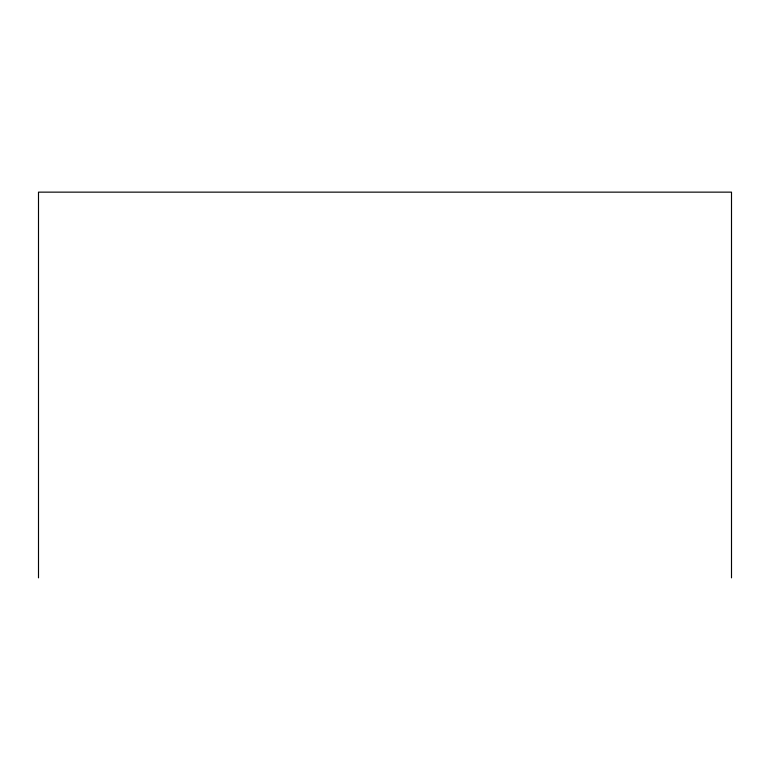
<?xml version="1.0" encoding="UTF-8"?>
<svg xmlns="http://www.w3.org/2000/svg" width="770" height="770" viewBox="0 0 770 770"><rect width="100%" height="100%" fill="white"/><g stroke="black" fill="none" stroke-linecap="round" stroke-linejoin="round"><path stroke-width="1.16" d="M731.5 577.856L731.5 192.144L38.5 192.144L38.5 577.856"/></g></svg>
